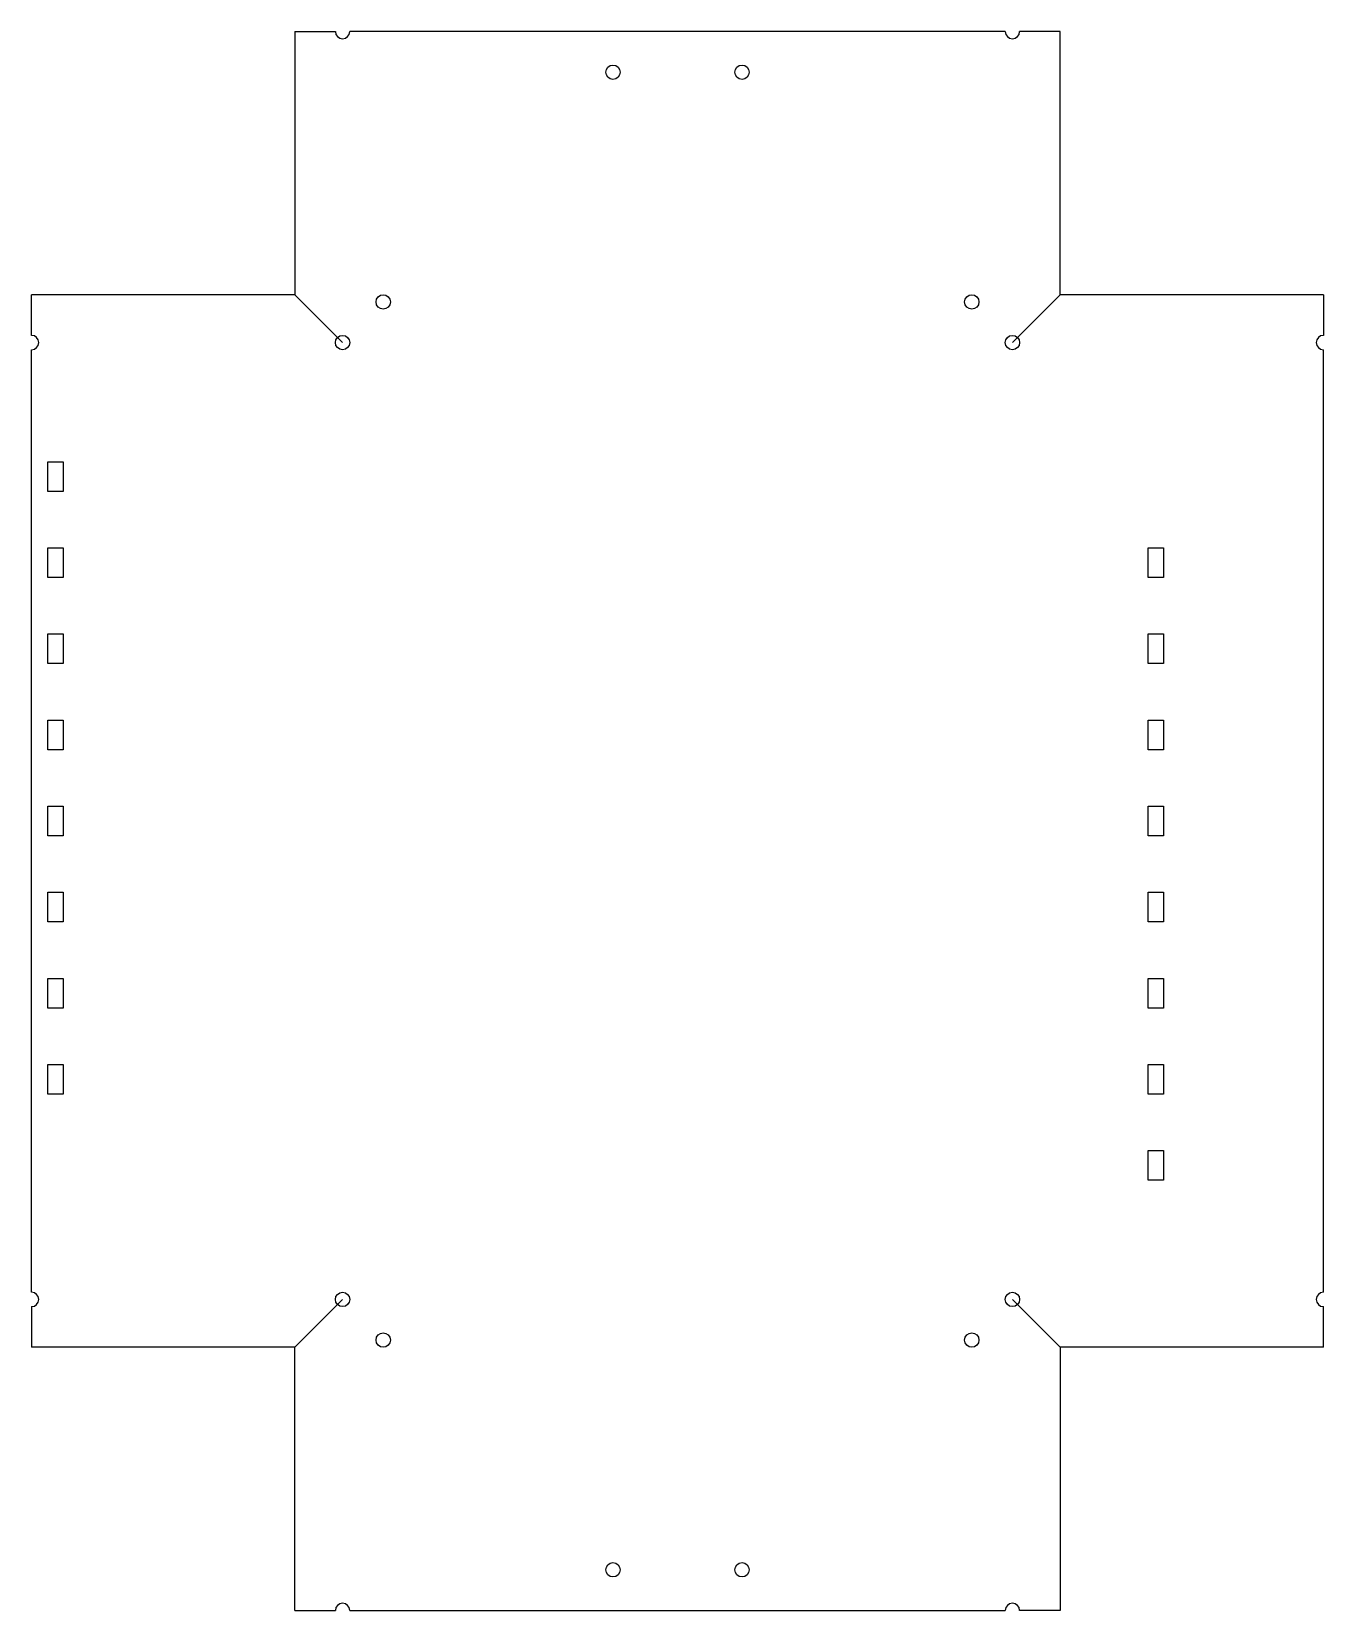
# Model space of a CAD drawing. Header units: millimetres. Extents: x 0 to 270, y -165 to 165.
import ezdxf

# ---------------------------------------------------------------- set-up
doc = ezdxf.new("R2010")
doc.units = ezdxf.units.MM
doc.layers.get('0').update_dxf_attribs({"linetype": 'CONTINUOUS'})

msp = doc.modelspace()

# ---------------------------------------------------------------- linework, layer by layer
for p, q in [((55, 165), (55, 110)), ((55, 165), (63.5, 165)), ((203.5, 165), (66.5, 165)), ((215, 165), (206.5, 165)), ((215, 110), (215, 165)), ((0, 101.5), (0, 110)), ((55, 110), (0, 110)), ((55, 110), (65, 100)), ((215, 110), (205, 100)), ((270, 110), (215, 110)), ((270, 110), (270, 101.5)), ((0, -98.5), (0, 98.5)), ((270, -98.5), (270, 98.5)), ((0, -101.5), (0, -110)), ((55, -110), (65, -100)), ((215, -110), (205, -100)), ((270, -110), (270, -101.5)), ((55, -110), (0, -110)), ((55, -165), (55, -110)), ((270, -110), (215, -110)), ((215, -110), (215, -165)), ((55, -165), (63.5, -165)), ((66.5, -165), (203.5, -165)), ((215, -165), (206.5, -165))]:
    msp.add_line(p, q)
for points in [[(3.4, 68.9), (3.4, 75.1), (6.6, 75.1), (6.6, 68.9)], [(3.4, 50.9), (3.4, 57.1), (6.6, 57.1), (6.6, 50.9)], [(233.4, 57.1), (236.6, 57.1), (236.6, 50.9), (233.4, 50.9)], [(3.4, 32.9), (3.4, 39.1), (6.6, 39.1), (6.6, 32.9)], [(233.4, 39.1), (236.6, 39.1), (236.6, 32.9), (233.4, 32.9)], [(3.4, 14.9), (3.4, 21.1), (6.6, 21.1), (6.6, 14.9)], [(236.6, 21.1), (236.6, 14.9), (233.4, 14.9), (233.4, 21.1)], [(3.4, -3.1), (3.4, 3.1), (6.6, 3.1), (6.6, -3.1)], [(236.6, -3.1), (233.4, -3.1), (233.4, 3.1), (236.6, 3.1)], [(3.4, -21.1), (3.4, -14.9), (6.6, -14.9), (6.6, -21.1)], [(236.6, -21.1), (233.4, -21.1), (233.4, -14.9), (236.6, -14.9)], [(3.4, -39.1), (3.4, -32.9), (6.6, -32.9), (6.6, -39.1)], [(236.6, -39.1), (233.4, -39.1), (233.4, -32.9), (236.6, -32.9)], [(3.4, -57.1), (3.4, -50.9), (6.6, -50.9), (6.6, -57.1)], [(236.6, -57.1), (233.4, -57.1), (233.4, -50.9), (236.6, -50.9)], [(233.4, -68.9), (236.6, -68.9), (236.6, -75.1), (233.4, -75.1)]]:
    msp.add_lwpolyline(points, close=True)
for centre in [(121.51, 156.51), (148.49, 156.51), (73.49, 108.49), (196.51, 108.49), (65, 100), (205, 100), (65, -100), (205, -100), (73.49, -108.49), (196.51, -108.49), (121.51, -156.51), (148.49, -156.51)]:
    msp.add_circle(centre, 1.5)
for centre, start, end in [((65, 165), -180, 0), ((205, 165), -180, 0), ((0, 100), -90, 90), ((270, 100), 90, 270), ((0, -100), -90, 90), ((270, -100), 90, 270), ((65, -165), 0, 180), ((205, -165), 0, 180)]:
    msp.add_arc(centre, 1.5, start, end)

doc.saveas('drawing.dxf')
